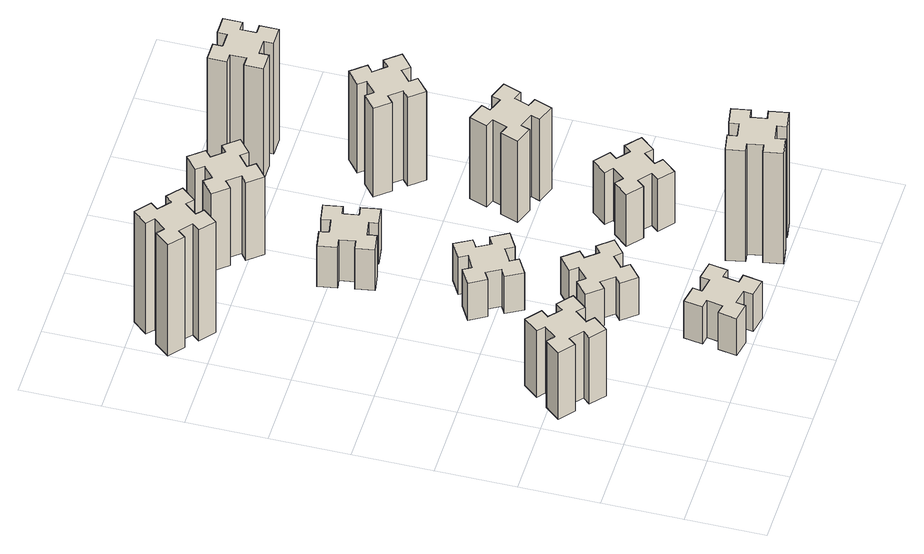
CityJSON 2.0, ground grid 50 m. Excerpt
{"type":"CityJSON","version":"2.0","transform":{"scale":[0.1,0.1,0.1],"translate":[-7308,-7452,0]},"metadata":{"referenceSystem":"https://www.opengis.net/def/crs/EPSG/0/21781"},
"CityObjects":{
"building1":{"type":"Building","attributes":{"class":"1000","function":"1000","usage":"1000","yearOfConstruction":2016,"roofType":"1000","measuredHeight":54,"storeysAboveGround":30,"storeysBelowGround":0},"geometry":[{"type":"Solid","lod":"1","boundaries":[[[[0,1,2,3,4,5,6,7,8,9,10,11,12,13,14,15,16,17,18,19]],[[17,16,20,21]],[[16,15,22,20]],[[15,14,23,22]],[[14,13,24,23]],[[13,12,25,24]],[[12,11,26,25]],[[11,10,27,26]],[[10,9,28,27]],[[9,8,29,28]],[[8,7,30,29]],[[7,6,31,30]],[[6,5,32,31]],[[5,4,33,32]],[[4,3,34,33]],[[3,2,35,34]],[[2,1,36,35]],[[1,0,37,36]],[[0,19,38,37]],[[19,18,39,38]],[[18,17,21,39]],[[24,25,26,27,28,29,30,31,32,33,34,35,36,37,38,39,21,20,22,23]]]]}]},
"building2":{"type":"Building","attributes":{"class":"1000","function":"1000","usage":"1000","yearOfConstruction":2016,"roofType":"1000","measuredHeight":30,"storeysAboveGround":30,"storeysBelowGround":0},"geometry":[{"type":"Solid","lod":"1","boundaries":[[[[40,41,42,43,44,45,46,47,48,49,50,51,52,53,54,55,56,57,58,59]],[[57,56,60,61]],[[56,55,62,60]],[[55,54,63,62]],[[54,53,64,63]],[[53,52,65,64]],[[52,51,66,65]],[[51,50,67,66]],[[50,49,68,67]],[[49,48,69,68]],[[48,47,70,69]],[[47,46,71,70]],[[46,45,72,71]],[[45,44,73,72]],[[44,43,74,73]],[[43,42,75,74]],[[42,41,76,75]],[[41,40,77,76]],[[40,59,78,77]],[[59,58,79,78]],[[58,57,61,79]],[[64,65,66,67,68,69,70,71,72,73,74,75,76,77,78,79,61,60,62,63]]]]}]},
"building3":{"type":"Building","attributes":{"class":"1000","function":"1000","usage":"1000","yearOfConstruction":2016,"roofType":"1000","measuredHeight":90,"storeysAboveGround":30,"storeysBelowGround":0},"geometry":[{"type":"Solid","lod":"1","boundaries":[[[[80,81,82,83,84,85,86,87,88,89,90,91,92,93,94,95,96,97,98,99]],[[97,96,100,101]],[[96,95,102,100]],[[95,94,103,102]],[[94,93,104,103]],[[93,92,105,104]],[[92,91,106,105]],[[91,90,107,106]],[[90,89,108,107]],[[89,88,109,108]],[[88,87,110,109]],[[87,86,111,110]],[[86,85,112,111]],[[85,84,113,112]],[[84,83,114,113]],[[83,82,115,114]],[[82,81,116,115]],[[81,80,117,116]],[[80,99,118,117]],[[99,98,119,118]],[[98,97,101,119]],[[104,105,106,107,108,109,110,111,112,113,114,115,116,117,118,119,101,100,102,103]]]]}]},
"building4":{"type":"Building","attributes":{"class":"1000","function":"1000","usage":"1000","yearOfConstruction":2016,"roofType":"1000","measuredHeight":30,"storeysAboveGround":30,"storeysBelowGround":0},"geometry":[{"type":"Solid","lod":"1","boundaries":[[[[120,121,122,123,124,125,126,127,128,129,130,131,132,133,134,135,136,137,138,139]],[[137,136,140,141]],[[136,135,142,140]],[[135,134,143,142]],[[134,133,144,143]],[[133,132,145,144]],[[132,131,146,145]],[[131,130,147,146]],[[130,129,148,147]],[[129,128,149,148]],[[128,127,150,149]],[[127,126,151,150]],[[126,125,152,151]],[[125,124,153,152]],[[124,123,154,153]],[[123,122,155,154]],[[122,121,156,155]],[[121,120,157,156]],[[120,139,158,157]],[[139,138,159,158]],[[138,137,141,159]],[[144,145,146,147,148,149,150,151,152,153,154,155,156,157,158,159,141,140,142,143]]]]}]},
"building5":{"type":"Building","attributes":{"class":"1000","function":"1000","usage":"1000","yearOfConstruction":2016,"roofType":"1000","measuredHeight":30,"storeysAboveGround":30,"storeysBelowGround":0},"geometry":[{"type":"Solid","lod":"1","boundaries":[[[[160,161,162,163,164,165,166,167,168,169,170,171,172,173,174,175,176,177,178,179]],[[177,176,180,181]],[[176,175,182,180]],[[175,174,183,182]],[[174,173,184,183]],[[173,172,185,184]],[[172,171,186,185]],[[171,170,187,186]],[[170,169,188,187]],[[169,168,189,188]],[[168,167,190,189]],[[167,166,191,190]],[[166,165,192,191]],[[165,164,193,192]],[[164,163,194,193]],[[163,162,195,194]],[[162,161,196,195]],[[161,160,197,196]],[[160,179,198,197]],[[179,178,199,198]],[[178,177,181,199]],[[184,185,186,187,188,189,190,191,192,193,194,195,196,197,198,199,181,180,182,183]]]]}]},
"building6":{"type":"Building","attributes":{"class":"1000","function":"1000","usage":"1000","yearOfConstruction":2016,"roofType":"1000","measuredHeight":33,"storeysAboveGround":30,"storeysBelowGround":0},"geometry":[{"type":"Solid","lod":"1","boundaries":[[[[200,201,202,203,204,205,206,207,208,209,210,211,212,213,214,215,216,217,218,219]],[[217,216,220,221]],[[216,215,222,220]],[[215,214,223,222]],[[214,213,224,223]],[[213,212,225,224]],[[212,211,226,225]],[[211,210,227,226]],[[210,209,228,227]],[[209,208,229,228]],[[208,207,230,229]],[[207,206,231,230]],[[206,205,232,231]],[[205,204,233,232]],[[204,203,234,233]],[[203,202,235,234]],[[202,201,236,235]],[[201,200,237,236]],[[200,219,238,237]],[[219,218,239,238]],[[218,217,221,239]],[[224,225,226,227,228,229,230,231,232,233,234,235,236,237,238,239,221,220,222,223]]]]}]},
"building7":{"type":"Building","attributes":{"class":"1000","function":"1000","usage":"1000","yearOfConstruction":2016,"roofType":"1000","measuredHeight":90,"storeysAboveGround":30,"storeysBelowGround":0},"geometry":[{"type":"Solid","lod":"1","boundaries":[[[[240,241,242,243,244,245,246,247,248,249,250,251,252,253,254,255,256,257,258,259]],[[257,256,260,261]],[[256,255,262,260]],[[255,254,263,262]],[[254,253,264,263]],[[253,252,265,264]],[[252,251,266,265]],[[251,250,267,266]],[[250,249,268,267]],[[249,248,269,268]],[[248,247,270,269]],[[247,246,271,270]],[[246,245,272,271]],[[245,244,273,272]],[[244,243,274,273]],[[243,242,275,274]],[[242,241,276,275]],[[241,240,277,276]],[[240,259,278,277]],[[259,258,279,278]],[[258,257,261,279]],[[264,265,266,267,268,269,270,271,272,273,274,275,276,277,278,279,261,260,262,263]]]]}]},
"building8":{"type":"Building","attributes":{"class":"1000","function":"1000","usage":"1000","yearOfConstruction":2016,"roofType":"1000","measuredHeight":63,"storeysAboveGround":30,"storeysBelowGround":0},"geometry":[{"type":"Solid","lod":"1","boundaries":[[[[280,281,282,283,284,285,286,287,288,289,290,291,292,293,294,295,296,297,298,299]],[[297,296,300,301]],[[296,295,302,300]],[[295,294,303,302]],[[294,293,304,303]],[[293,292,305,304]],[[292,291,306,305]],[[291,290,307,306]],[[290,289,308,307]],[[289,288,309,308]],[[288,287,310,309]],[[287,286,311,310]],[[286,285,312,311]],[[285,284,313,312]],[[284,283,314,313]],[[283,282,315,314]],[[282,281,316,315]],[[281,280,317,316]],[[280,299,318,317]],[[299,298,319,318]],[[298,297,301,319]],[[304,305,306,307,308,309,310,311,312,313,314,315,316,317,318,319,301,300,302,303]]]]}]},
"building9":{"type":"Building","attributes":{"class":"1000","function":"1000","usage":"1000","yearOfConstruction":2016,"roofType":"1000","measuredHeight":42,"storeysAboveGround":30,"storeysBelowGround":0},"geometry":[{"type":"Solid","lod":"1","boundaries":[[[[320,321,322,323,324,325,326,327,328,329,330,331,332,333,334,335,336,337,338,339]],[[337,336,340,341]],[[336,335,342,340]],[[335,334,343,342]],[[334,333,344,343]],[[333,332,345,344]],[[332,331,346,345]],[[331,330,347,346]],[[330,329,348,347]],[[329,328,349,348]],[[328,327,350,349]],[[327,326,351,350]],[[326,325,352,351]],[[325,324,353,352]],[[324,323,354,353]],[[323,322,355,354]],[[322,321,356,355]],[[321,320,357,356]],[[320,339,358,357]],[[339,338,359,358]],[[338,337,341,359]],[[344,345,346,347,348,349,350,351,352,353,354,355,356,357,358,359,341,340,342,343]]]]}]},
"building10":{"type":"Building","attributes":{"class":"1000","function":"1000","usage":"1000","yearOfConstruction":2016,"roofType":"1000","measuredHeight":66,"storeysAboveGround":30,"storeysBelowGround":0},"geometry":[{"type":"Solid","lod":"1","boundaries":[[[[360,361,362,363,364,365,366,367,368,369,370,371,372,373,374,375,376,377,378,379]],[[377,376,380,381]],[[376,375,382,380]],[[375,374,383,382]],[[374,373,384,383]],[[373,372,385,384]],[[372,371,386,385]],[[371,370,387,386]],[[370,369,388,387]],[[369,368,389,388]],[[368,367,390,389]],[[367,366,391,390]],[[366,365,392,391]],[[365,364,393,392]],[[364,363,394,393]],[[363,362,395,394]],[[362,361,396,395]],[[361,360,397,396]],[[360,379,398,397]],[[379,378,399,398]],[[378,377,381,399]],[[384,385,386,387,388,389,390,391,392,393,394,395,396,397,398,399,381,380,382,383]]]]}]},
"building11":{"type":"Building","attributes":{"class":"1000","function":"1000","usage":"1000","yearOfConstruction":2016,"roofType":"1000","measuredHeight":72,"storeysAboveGround":30,"storeysBelowGround":0},"geometry":[{"type":"Solid","lod":"1","boundaries":[[[[400,401,402,403,404,405,406,407,408,409,410,411,412,413,414,415,416,417,418,419]],[[417,416,420,421]],[[416,415,422,420]],[[415,414,423,422]],[[414,413,424,423]],[[413,412,425,424]],[[412,411,426,425]],[[411,410,427,426]],[[410,409,428,427]],[[409,408,429,428]],[[408,407,430,429]],[[407,406,431,430]],[[406,405,432,431]],[[405,404,433,432]],[[404,403,434,433]],[[403,402,435,434]],[[402,401,436,435]],[[401,400,437,436]],[[400,419,438,437]],[[419,418,439,438]],[[418,417,421,439]],[[424,425,426,427,428,429,430,431,432,433,434,435,436,437,438,439,421,420,422,423]]]]}]},
"building12":{"type":"Building","attributes":{"class":"1000","function":"1000","usage":"1000","yearOfConstruction":2016,"roofType":"1000","measuredHeight":90,"storeysAboveGround":30,"storeysBelowGround":0},"geometry":[{"type":"Solid","lod":"1","boundaries":[[[[440,441,442,443,444,445,446,447,448,449,450,451,452,453,454,455,456,457,458,459]],[[457,456,460,461]],[[456,455,462,460]],[[455,454,463,462]],[[454,453,464,463]],[[453,452,465,464]],[[452,451,466,465]],[[451,450,467,466]],[[450,449,468,467]],[[449,448,469,468]],[[448,447,470,469]],[[447,446,471,470]],[[446,445,472,471]],[[445,444,473,472]],[[444,443,474,473]],[[443,442,475,474]],[[442,441,476,475]],[[441,440,477,476]],[[440,459,478,477]],[[459,458,479,478]],[[458,457,461,479]],[[464,465,466,467,468,469,470,471,472,473,474,475,476,477,478,479,461,460,462,463]]]]}]}
},
"vertices":[
[236,893,0],[313,829,0],[274,783,0],[366,706,0],[443,798,0],[397,836,0],[462,913,0],[508,874,0],[585,966,0],[493,1043,0],[454,997,0],[378,1062,0],[416,1108,0],[324,1185,0],[247,1093,0],[293,1054,0],[229,978,0],[183,1016,0],[106,924,0],[198,847,0],[229,978,540],[183,1016,540],[293,1054,540],[247,1093,540],[324,1185,540],[416,1108,540],[378,1062,540],[454,997,540],[493,1043,540],[585,966,540],[508,874,540],[462,913,540],[397,836,540],[443,798,540],[366,706,540],[274,783,540],[313,829,540],[236,893,540],[198,847,540],[106,924,540],
[986,274,0],[968,175,0],[909,186,0],[888,67,0],[1007,47,0],[1017,106,0],[1115,88,0],[1105,29,0],[1223,8,0],[1244,127,0],[1185,137,0],[1202,235,0],[1261,225,0],[1282,343,0],[1164,364,0],[1154,305,0],[1055,322,0],[1066,381,0],[947,402,0],[927,284,0],[1055,322,300],[1066,381,300],[1154,305,300],[1164,364,300],[1282,343,300],[1261,225,300],[1202,235,300],[1185,137,300],[1244,127,300],[1223,8,300],[1105,29,300],[1115,88,300],[1017,106,300],[1007,47,300],[888,67,300],[909,186,300],[968,175,300],[986,274,300],[927,284,300],[947,402,300],
[136,3213,0],[213,3149,0],[174,3103,0],[266,3026,0],[343,3118,0],[297,3156,0],[362,3233,0],[408,3194,0],[485,3286,0],[393,3363,0],[354,3317,0],[278,3382,0],[316,3428,0],[224,3505,0],[147,3413,0],[193,3374,0],[129,3298,0],[83,3336,0],[6,3244,0],[98,3167,0],[129,3298,900],[83,3336,900],[193,3374,900],[147,3413,900],[224,3505,900],[316,3428,900],[278,3382,900],[354,3317,900],[393,3363,900],[485,3286,900],[408,3194,900],[362,3233,900],[297,3156,900],[343,3118,900],[266,3026,900],[174,3103,900],[213,3149,900],[136,3213,900],[98,3167,900],[6,3244,900],
[1118,829,0],[1194,893,0],[1233,847,0],[1325,924,0],[1248,1016,0],[1202,978,0],[1137,1054,0],[1183,1093,0],[1106,1185,0],[1014,1108,0],[1053,1062,0],[976,997,0],[938,1043,0],[846,966,0],[923,874,0],[969,913,0],[1033,836,0],[987,798,0],[1064,706,0],[1156,783,0],[1033,836,300],[987,798,300],[969,913,300],[923,874,300],[846,966,300],[938,1043,300],[976,997,300],[1053,1062,300],[1014,1108,300],[1106,1185,300],[1183,1093,300],[1137,1054,300],[1202,978,300],[1248,1016,300],[1325,924,300],[1233,847,300],[1194,893,300],[1118,829,300],[1156,783,300],[1064,706,300],
[865,1574,0],[915,1487,0],[863,1457,0],[923,1353,0],[1027,1413,0],[997,1465,0],[1084,1515,0],[1114,1463,0],[1218,1523,0],[1158,1627,0],[1106,1597,0],[1056,1684,0],[1108,1714,0],[1048,1818,0],[944,1758,0],[974,1706,0],[887,1656,0],[857,1708,0],[753,1648,0],[813,1544,0],[887,1656,300],[857,1708,300],[974,1706,300],[944,1758,300],[1048,1818,300],[1108,1714,300],[1056,1684,300],[1106,1597,300],[1158,1627,300],[1218,1523,300],[1114,1463,300],[1084,1515,300],[997,1465,300],[1027,1413,300],[923,1353,300],[863,1457,300],[915,1487,300],[865,1574,300],[813,1544,300],[753,1648,300],
[868,2455,0],[886,2357,0],[827,2347,0],[847,2228,0],[966,2249,0],[955,2308,0],[1054,2326,0],[1064,2267,0],[1182,2287,0],[1161,2406,0],[1102,2395,0],[1085,2494,0],[1144,2504,0],[1123,2622,0],[1005,2601,0],[1015,2542,0],[917,2525,0],[907,2584,0],[788,2563,0],[809,2445,0],[917,2525,330],[907,2584,330],[1015,2542,330],[1005,2601,330],[1123,2622,330],[1144,2504,330],[1085,2494,330],[1102,2395,330],[1161,2406,330],[1182,2287,330],[1064,2267,330],[1054,2326,330],[955,2308,330],[966,2249,330],[847,2228,330],[827,2347,330],[886,2357,330],[868,2455,330],[809,2445,330],[788,2563,330],
[1855,322,0],[1757,305,0],[1747,364,0],[1628,343,0],[1649,225,0],[1708,235,0],[1726,137,0],[1667,127,0],[1687,8,0],[1806,29,0],[1795,88,0],[1894,106,0],[1904,47,0],[2022,67,0],[2001,186,0],[1942,175,0],[1925,274,0],[1984,284,0],[1963,402,0],[1845,381,0],[1925,274,900],[1984,284,900],[1942,175,900],[2001,186,900],[2022,67,900],[1904,47,900],[1894,106,900],[1795,88,900],[1806,29,900],[1687,8,900],[1667,127,900],[1726,137,900],[1708,235,900],[1649,225,900],[1628,343,900],[1747,364,900],[1757,305,900],[1855,322,900],[1845,381,900],[1963,402,900],
[1102,3198,0],[1037,3274,0],[1083,3313,0],[1006,3405,0],[914,3328,0],[953,3282,0],[876,3217,0],[838,3263,0],[746,3186,0],[823,3094,0],[869,3133,0],[933,3056,0],[887,3018,0],[964,2926,0],[1056,3003,0],[1018,3049,0],[1094,3113,0],[1133,3067,0],[1225,3144,0],[1148,3236,0],[1094,3113,630],[1133,3067,630],[1018,3049,630],[1056,3003,630],[964,2926,630],[887,3018,630],[933,3056,630],[869,3133,630],[823,3094,630],[746,3186,630],[838,3263,630],[876,3217,630],[953,3282,630],[914,3328,630],[1006,3405,630],[1083,3313,630],[1037,3274,630],[1102,3198,630],[1148,3236,630],[1225,3144,630],
[1934,997,0],[1858,1062,0],[1896,1108,0],[1804,1185,0],[1727,1093,0],[1773,1054,0],[1709,978,0],[1663,1016,0],[1586,924,0],[1678,847,0],[1716,893,0],[1793,829,0],[1754,783,0],[1846,706,0],[1923,798,0],[1877,836,0],[1942,913,0],[1988,874,0],[2065,966,0],[1973,1043,0],[1942,913,420],[1988,874,420],[1877,836,420],[1923,798,420],[1846,706,420],[1754,783,420],[1793,829,420],[1716,893,420],[1678,847,420],[1586,924,420],[1663,1016,420],[1709,978,420],[1773,1054,420],[1727,1093,420],[1804,1185,420],[1896,1108,420],[1858,1062,420],[1934,997,420],[1973,1043,420],[2065,966,420],
[1910,1772,0],[1816,1806,0],[1837,1862,0],[1724,1903,0],[1683,1790,0],[1739,1770,0],[1705,1676,0],[1649,1697,0],[1607,1584,0],[1720,1543,0],[1741,1599,0],[1835,1565,0],[1814,1509,0],[1927,1467,0],[1968,1580,0],[1912,1601,0],[1946,1695,0],[2002,1674,0],[2043,1787,0],[1930,1828,0],[1946,1695,660],[2002,1674,660],[1912,1601,660],[1968,1580,660],[1927,1467,660],[1814,1509,660],[1835,1565,660],[1741,1599,660],[1720,1543,660],[1607,1584,660],[1649,1697,660],[1705,1676,660],[1739,1770,660],[1683,1790,660],[1724,1903,660],[1837,1862,660],[1816,1806,660],[1910,1772,660],[1930,1828,660],[2043,1787,660],
[1709,2393,0],[1773,2316,0],[1727,2278,0],[1804,2186,0],[1896,2263,0],[1858,2309,0],[1934,2373,0],[1973,2327,0],[2065,2404,0],[1988,2496,0],[1942,2458,0],[1877,2534,0],[1923,2573,0],[1846,2665,0],[1754,2588,0],[1793,2542,0],[1716,2477,0],[1678,2523,0],[1586,2446,0],[1663,2354,0],[1716,2477,720],[1678,2523,720],[1793,2542,720],[1754,2588,720],[1846,2665,720],[1923,2573,720],[1877,2534,720],[1942,2458,720],[1988,2496,720],[2065,2404,720],[1973,2327,720],[1934,2373,720],[1858,2309,720],[1896,2263,720],[1804,2186,720],[1727,2278,720],[1773,2316,720],[1709,2393,720],[1663,2354,720],[1586,2446,720],
[1675,3155,0],[1775,3155,0],[1775,3095,0],[1895,3095,0],[1895,3215,0],[1835,3215,0],[1835,3315,0],[1895,3315,0],[1895,3435,0],[1775,3435,0],[1775,3375,0],[1675,3375,0],[1675,3435,0],[1555,3435,0],[1555,3315,0],[1615,3315,0],[1615,3215,0],[1555,3215,0],[1555,3095,0],[1675,3095,0],[1615,3215,900],[1555,3215,900],[1615,3315,900],[1555,3315,900],[1555,3435,900],[1675,3435,900],[1675,3375,900],[1775,3375,900],[1775,3435,900],[1895,3435,900],[1895,3315,900],[1835,3315,900],[1835,3215,900],[1895,3215,900],[1895,3095,900],[1775,3095,900],[1775,3155,900],[1675,3155,900],[1675,3095,900],[1555,3095,900]
]}
